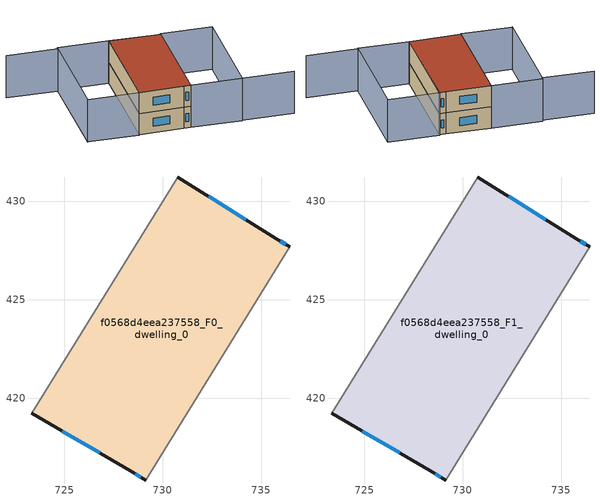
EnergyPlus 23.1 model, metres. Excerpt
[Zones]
f0568d4eea237558_F0_dwelling_0
 floor ground (EU_floor_Construction): 735.76,428.09 736.46,427.68 729.13,415.84 728.35,416.32 723.34,419.24 730.77,431.23 z0
 wall outside (EU_wall_Construction): 723.34,419.24 728.35,416.32 729.13,415.84 / 736.46,427.68 735.76,428.09 730.77,431.23 z0:3
 wall adiabatic (EU_wall_Construction): 729.13,415.84 736.46,427.68 / 730.77,431.23 723.34,419.24 z0:3
 window (EU_Window_Construction): 728.59,416.17 728.88,415.99 / 724.9,418.33 726.79,417.23 / 734.2,429.07 732.32,430.25 / 736.24,427.81 735.97,427.96 z0.93:2.07
f0568d4eea237558_F1_dwelling_0
 floor to f0568d4eea237558_F0_dwelling_0 (EU_floor_Construction): 735.76,428.09 736.46,427.68 729.13,415.84 728.35,416.32 723.34,419.24 730.77,431.23 z3
 wall outside (EU_wall_Construction): 723.34,419.24 728.35,416.32 729.13,415.84 / 736.46,427.68 735.76,428.09 730.77,431.23 z3:6
 wall adiabatic (EU_wall_Construction): 729.13,415.84 736.46,427.68 / 730.77,431.23 723.34,419.24 z3:6
 window (EU_Window_Construction): 728.59,416.17 728.88,415.99 / 724.9,418.33 726.79,417.23 / 734.2,429.07 732.32,430.25 / 736.24,427.81 735.97,427.96 z3.93:5.07
 roof outside (EU_roof_Construction): 729.13,415.84 736.46,427.68 735.76,428.09 730.77,431.23 723.34,419.24 728.35,416.32 z6
shading: 740.56,408.84 734.86,412.37 / 719.22,438.06 724.92,434.52 / 724.92,434.52 717.59,422.68 / 742.22,424.24 734.83,412.31 / 734.83,412.31 729.13,415.85 / 729.13,415.85 736.52,427.78 / 736.52,427.78 742.22,424.24 / 730.77,431.23 723.33,419.22 / 723.33,419.22 717.63,422.75 / 717.63,422.75 725.07,434.76 / 725.07,434.76 730.77,431.23 z0:6
[Building]
EU S2 Campaign: North Axis=0; Terrain=City; Solar Distribution=FullExterior
[Site:Location]
Montreal-Trudeau.Intl.AP: Latitude=45.4667; Longitude=-73.75; Time Zone=-5; Elevation=36
[SizingPeriod:WeatherFileDays]
AnnualSizingPeriod: Begin Month=1; Begin Day of Month=1; End Month=12; End Day of Month=31; Day of Week for Start Day=Monday; Use Weather File Daylight Saving Period=No; Use Weather File Rain and Snow Indicators=No
[MATERIAL]
EU_InternalMass_Material: Roughness=MediumRough; Thickness=0.1; Conductivity=1; Density=1800; Specific Heat=900; Thermal Absorptance=0.9; Solar Absorptance=0.7; Visible Absorptance=0.7
[MATERIAL:NOMASS] Roughness=MediumRough; Thermal Absorptance=0.9; Solar Absorptance=0.7; Visible Absorptance=0.7
Name | Thermal Resistance
EU_wall_NoMass; EU_floor_NoMass | 1.51479
EU_roof_NoMass | 2.84114
[WINDOWMATERIAL:SIMPLEGLAZINGSYSTEM]
EU_Window_SimpleGlazing: UFactor=3.53504; Solar Heat Gain Coefficient=0.8; Visible Transmittance=0.8
[CONSTRUCTION]
EU_wall_Construction: EU_wall_NoMass
EU_roof_Construction: EU_roof_NoMass
EU_floor_Construction: EU_floor_NoMass
EU_Window_Construction: EU_Window_SimpleGlazing
EU_InternalMass_Construction: EU_InternalMass_Material
[ZONE] Type=1; Multiplier=1; Ceiling Height=autocalculate; Floor Area=autocalculate; Part of Total Floor Area=Yes
Name | Volume
f0568d4eea237558_F0_dwelling_0 | 281.498
f0568d4eea237558_F1_dwelling_0 | 281.5
[INTERNALMASS] Construction=EU_InternalMass_Construction; Surface Area=93.8328
Name | Zone or ZoneList
f0568d4eea237558_F0_dwelling_0_EU_InternalMass | f0568d4eea237558_F0_dwelling_0
f0568d4eea237558_F1_dwelling_0_EU_InternalMass | f0568d4eea237558_F1_dwelling_0
[OTHEREQUIPMENT] Fuel Type=Electricity; Design Level Calculation Method=Watts/Area; Power per Zone Floor Area=1; Fraction Latent=0; Fraction Radiant=0; Fraction Lost=0; Carbon Dioxide Generation Rate=0; EndUse Subcategory=EU_Step8_InternalGains
Name | Zone or ZoneList or Space or SpaceList | Schedule
EU_Step8_InternalGain_f0568d4eea237558_F0_dwelling_0_f000 | f0568d4eea237558_F0_dwelling_0 | EU_Step8_GainSchedule_f0568d4eea237558_F0_dwelling_0_f000
EU_Step8_InternalGain_f0568d4eea237558_F1_dwelling_0_f000 | f0568d4eea237558_F1_dwelling_0 | EU_Step8_GainSchedule_f0568d4eea237558_F1_dwelling_0_f000
[ZONEVENTILATION:DESIGNFLOWRATE] Schedule=EU_AlwaysOn; Design Flow Rate Calculation Method=AirChanges/Hour; Air Changes per Hour=0.775154; Ventilation Type=Natural; Fan Pressure Rise=0; Fan Total Efficiency=1; Constant Term Coefficient=1; Temperature Term Coefficient=0; Velocity Term Coefficient=0; Velocity Squared Term Coefficient=0; Minimum Indoor Temperature=-100; Maximum Indoor Temperature=100; Delta Temperature=-100; Minimum Outdoor Temperature=-100; Maximum Outdoor Temperature=100; Maximum Wind Speed=40
Name | Zone or ZoneList or Space or SpaceList
EU_ConstantAir_f0568d4eea237558_F0_dwelling_0 | f0568d4eea237558_F0_dwelling_0
EU_ConstantAir_f0568d4eea237558_F1_dwelling_0 | f0568d4eea237558_F1_dwelling_0
[HVACTEMPLATE:THERMOSTAT] Constant Heating Setpoint=20; Constant Cooling Setpoint=50
EU_HeatOnly_f0568d4eea237558_F0_dwelling_0; EU_HeatOnly_f0568d4eea237558_F1_dwelling_0
[HVACTEMPLATE:ZONE:IDEALLOADSAIRSYSTEM] System Availability Schedule=EU_AlwaysOn; Maximum Heating Supply Air Temperature=50; Minimum Cooling Supply Air Temperature=13; Maximum Heating Supply Air Humidity Ratio=0.0156; Minimum Cooling Supply Air Humidity Ratio=0.0077; Heating Limit=NoLimit; Cooling Limit=NoLimit; Heating Availability Schedule=EU_AlwaysOn; Cooling Availability Schedule=EU_CoolingOff; Dehumidification Control Type=ConstantSensibleHeatRatio; Cooling Sensible Heat Ratio=0.7; Dehumidification Setpoint=60; Humidification Control Type=None; Humidification Setpoint=30; Outdoor Air Method=None; Outdoor Air Flow Rate per Person=0.00944; Outdoor Air Flow Rate per Zone Floor Area=0; Outdoor Air Flow Rate per Zone=0; Demand Controlled Ventilation Type=None; Outdoor Air Economizer Type=NoEconomizer; Heat Recovery Type=None; Sensible Heat Recovery Effectiveness=0.7; Latent Heat Recovery Effectiveness=0.65
Name | Template Thermostat
f0568d4eea237558_F0_dwelling_0 | EU_HeatOnly_f0568d4eea237558_F0_dwelling_0
f0568d4eea237558_F1_dwelling_0 | EU_HeatOnly_f0568d4eea237558_F1_dwelling_0
[SIZING:ZONE] Zone Cooling Design Supply Air Temperature Input Method=SupplyAirTemperature; Zone Cooling Design Supply Air Temperature=13; Zone Heating Design Supply Air Temperature Input Method=SupplyAirTemperature; Zone Heating Design Supply Air Temperature=50; Zone Cooling Design Supply Air Humidity Ratio=0.008; Zone Heating Design Supply Air Humidity Ratio=0.008; Cooling Design Air Flow Method=DesignDay; Cooling Design Air Flow Rate=0; Cooling Minimum Air Flow per Zone Floor Area=0.000762; Cooling Minimum Air Flow=0; Cooling Minimum Air Flow Fraction=0.2; Heating Design Air Flow Method=DesignDay; Heating Design Air Flow Rate=0; Heating Maximum Air Flow per Zone Floor Area=0.002032; Heating Maximum Air Flow=0.141576; Heating Maximum Air Flow Fraction=0.3; Account for Dedicated Outdoor Air System=No; Dedicated Outdoor Air System Control Strategy=NeutralSupplyAir; Dedicated Outdoor Air Low Setpoint Temperature for Design=autosize; Dedicated Outdoor Air High Setpoint Temperature for Design=autosize; Zone Load Sizing Method=Sensible Load Only No Latent Load; Zone Latent Cooling Design Supply Air Humidity Ratio Input Method=HumidityRatioDifference; Zone Cooling Design Supply Air Humidity Ratio Difference=0.005; Zone Latent Heating Design Supply Air Humidity Ratio Input Method=HumidityRatioDifference; Zone Humidification Design Supply Air Humidity Ratio Difference=0.005
f0568d4eea237558_F0_dwelling_0; f0568d4eea237558_F1_dwelling_0
[SCHEDULE:CONSTANT]
Name | Hourly Value
EU_AlwaysOn | 1
EU_CoolingOff | 0
[SCHEDULE:FILE] Column Number=1; Rows to Skip at Top=0; Number of Hours of Data=8760; Column Separator=Comma; Interpolate to Timestep=No; Minutes per Item=60; Adjust Schedule for Daylight Savings=Yes
Name | File
EU_Step8_GainSchedule_f0568d4eea237558_F0_dwelling_0_f000 | ../../schedules/f0568d4eea237558/f0568d4eea237558_F0_dwelling_0_f000_gain.csv
EU_Step8_GainSchedule_f0568d4eea237558_F1_dwelling_0_f000 | ../../schedules/f0568d4eea237558/f0568d4eea237558_F1_dwelling_0_f000_gain.csv
